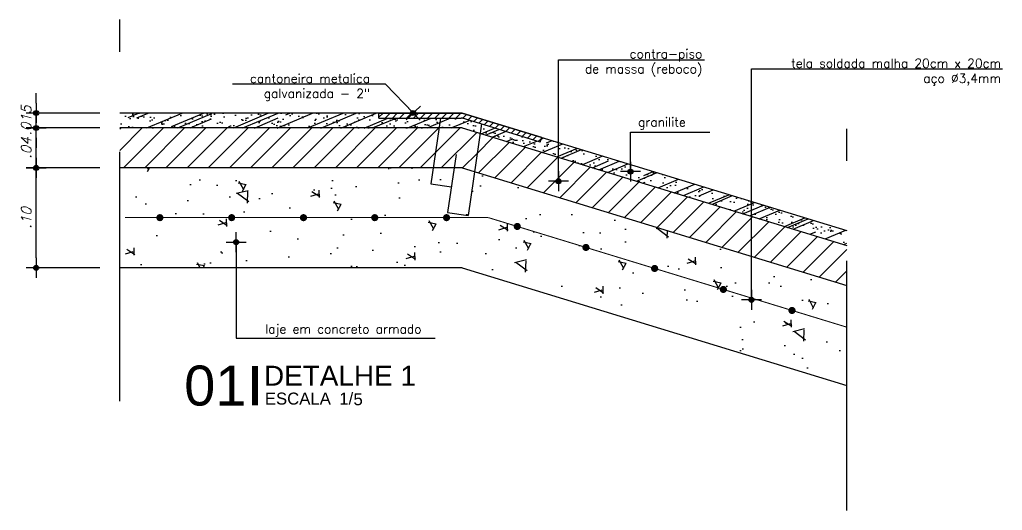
# Model space of a CAD drawing. Header units: millimetres. Extents: x 482 to 600, y -218 to -108.
# Drawn here: x 551.783 to 552.767, y -206.298 to -205.806 of the extents above; entities that cross this region are included whole.
import ezdxf
from ezdxf.enums import TextEntityAlignment as Align

# ---------------------------------------------------------------- set-up
doc = ezdxf.new("R2010")
doc.units = ezdxf.units.MM
doc.header["$LTSCALE"] = 2.5
for name, pattern in [('DASHDOT', [1, 0.5, -0.25, 0, -0.25]), ('HIDDEN', [0.375, 0.25, -0.125]), ('TPP2', [1.6, 1, -0.2, 0, -0.2, 0, -0.2]), ('TT3', [0.25, 0.125, -0.125])]:
    doc.linetypes.add(name, pattern=pattern)
for name, color, linetype in [('AN_INDICAÇAO', 2, 'Continuous'), ('ARQ_VISTA3', 3, 'Continuous'), ('COTAS', 1, 'Continuous'), ('DET', 2, 'DASHDOT'), ('HACHURA', 254, 'Continuous'), ('Hatch', 9, 'Continuous'), ('INDCORTE', 4, 'Continuous'), ('PAREDE', 4, 'Continuous'), ('Projecao', 8, 'HIDDEN'), ('TXAMB', 2, 'Continuous')]:
    doc.layers.add(name, color=color, linetype=linetype)
doc.styles.add('AMB05', font='ROMANS.SHX', dxfattribs={"height": 0.12})
doc.styles.add('ARIAL', font='arial.ttf')
doc.styles.add('ARIAL 02', font='sanss___.ttf', dxfattribs={"height": 2})
doc.styles.add('ROMANS', font='romans', dxfattribs={"oblique": 15})
doc.dimstyles.new('Cota5', dxfattribs={"dimtxt": 0.01, "dimasz": 0.01, "dimexe": 0.01, "dimexo": 0.02, "dimgap": 0.005, "dimtad": 1, "dimzin": 4, "dimdsep": 46, "dimtxsty": 'ROMANS', "dimblk": 'bola', "dimcen": 0, "dimclrd": 256, "dimclre": 8, "dimclrt": 2, "dimadec": 0, "dimazin": 0, "dimtfac": 1, "dimtix": 1, "dimtmove": 2, "dimatfit": 3, "dimldrblk": 'bola', "dimfxl": 1, "dimtolj": 1, "dimtzin": 0, "dimarcsym": 0})
pattern_1 = [(146.835654, (0, 0), (-0.002929085, 0.091393367), [0.009525, -0.104775]), (91.835654, (0, 0), (-0.092751938, -0.02886611), [0.00762, -0.08382]), (197.286654, (-0.00024, 0.00762), (-0.095680631, 0.062527635), [0.008095, -0.089045]), (143.019854, (-0.02522, -0.00302), (0.004739575, 0.137078034), [0.0142875, -0.1571625]), (193.471254, (-0.02482, 0.0084), (-0.136961527, 0.103133817), [0.0121425, -0.1335675]), (88.019654, (-0.02522, -0.00302), (-0.13696133, 0.103134027), [0.01143, -0.12573]), (117.835654, (-0.020426, 0.01034), (0.041746548, 0.081354488), [0.009525, -0.104775]), (62.835654, (-0.02043, 0.01034), (-0.095117241, 0.019720163), [0.00762, -0.08382]), (168.287054, (-0.01695, 0.01712), (-0.053370872, 0.10107442), [0.008095, -0.089045]), (134.3356536, (0, 0), (-0.042160801, -0.003498624), [0, -0.082804, 0, -0.08509, 0, -0.0841375]), (104.335654, (0, 0), (-0.053710727, 0.027210504), [0, -0.048514, 0, -0.080899, 0, -0.0320675]), (64.3356536, (0.00337, -0.02812), (-0.00522511, 0.0676543068), [0, -0.03175, 0, -0.09906, 0, -0.131445]), (54.335654, (0.00488, -0.04073), (-0.021438179, 0.072024959), [0, -0.041275, 0, -0.065786, 0, -0.093345])]
pattern_2 = [(45, (0, 0), (-0.0106066017, 0.0106066017), [])]

# ---------------------------------------------------------------- blocks, each defined once
blk = doc.blocks.new('bola')
blk.add_hatch(color=0).paths.add_polyline_path([(-0.25, 0, 1), (0.25, 0, 1)])
at = {"color": 0}
for p, q in [((0, 1), (0, 0.25)), ((-1, 0), (-0.25, 0)), ((0.25, 0), (1, 0)), ((0, -0.25), (0, -1))]:
    blk.add_line(p, q, dxfattribs=at)
blk.add_circle((0, 0), 0.25, dxfattribs=at)
blk = doc.blocks.new('*D111')
at = {"layer": 'COTAS', "color": 8, "lineweight": -2}
for p, q in [((551.86328, -205.95467), (551.78959, -205.95467)), ((551.86328, -206.05467), (551.78959, -206.05467))]:
    blk.add_line(p, q, dxfattribs=at)
at = {"layer": 'COTAS', "lineweight": -2}
blk.add_line((551.79959, -206.04467), (551.79959, -205.96467), dxfattribs=at)
at = {"layer": 'DEFPOINTS', "color": 0}
for p in [(551.79959, -205.95467), (551.88328, -205.95467), (551.88328, -206.05467)]:
    blk.add_point(p, dxfattribs=at)
at = {"layer": 'COTAS', "lineweight": -2, "xscale": 0.01, "yscale": 0.01, "zscale": 0.01}
for p, rotation in [((551.79959, -205.95467), 90), ((551.79959, -206.05467), 270)]:
    blk.add_blockref('bola', p, dxfattribs=dict(at, rotation=rotation))
at = {"layer": 'COTAS', "color": 2, "insert": (551.78959, -206.00467), "char_height": 0.01, "attachment_point": 5, "rotation": 90, "style": 'ROMANS'}
blk.add_mtext('\\A1;.10', dxfattribs=at)
blk = doc.blocks.new('*D112')
at = {"layer": 'COTAS', "color": 8, "lineweight": -2}
for p, q in [((551.86328, -205.91467), (551.78959, -205.91467)), ((551.86328, -205.95467), (551.78959, -205.95467))]:
    blk.add_line(p, q, dxfattribs=at)
at = {"layer": 'COTAS', "lineweight": -2}
blk.add_line((551.79959, -205.94467), (551.79959, -205.92467), dxfattribs=at)
at = {"layer": 'DEFPOINTS', "color": 0}
for p in [(551.79959, -205.91467), (551.88328, -205.91467), (551.88328, -205.95467)]:
    blk.add_point(p, dxfattribs=at)
at = {"layer": 'COTAS', "lineweight": -2, "xscale": 0.01, "yscale": 0.01, "zscale": 0.01}
for p, rotation in [((551.79959, -205.91467), 90), ((551.79959, -205.95467), 270)]:
    blk.add_blockref('bola', p, dxfattribs=dict(at, rotation=rotation))
at = {"layer": 'COTAS', "color": 2, "insert": (551.78959, -205.93467), "char_height": 0.01, "attachment_point": 5, "rotation": 90, "style": 'ROMANS'}
blk.add_mtext('\\A1;.04', dxfattribs=at)
blk = doc.blocks.new('*D113')
at = {"layer": 'COTAS', "lineweight": -2}
for p, q in [((551.79959, -205.88967), (551.79959, -205.87967)), ((551.79959, -205.91467), (551.79959, -205.89967)), ((551.79959, -205.92467), (551.79959, -205.93467))]:
    blk.add_line(p, q, dxfattribs=at)
at = {"layer": 'COTAS', "color": 8, "lineweight": -2}
for p, q in [((551.86328, -205.89967), (551.78959, -205.89967)), ((551.86328, -205.91467), (551.78959, -205.91467))]:
    blk.add_line(p, q, dxfattribs=at)
at = {"layer": 'DEFPOINTS', "color": 0}
for p in [(551.79959, -205.89967), (551.88328, -205.89967), (551.88328, -205.91467)]:
    blk.add_point(p, dxfattribs=at)
at = {"layer": 'COTAS', "lineweight": -2, "xscale": 0.01, "yscale": 0.01, "zscale": 0.01}
for p, rotation in [((551.79959, -205.89967), 270), ((551.79959, -205.91467), 90)]:
    blk.add_blockref('bola', p, dxfattribs=dict(at, rotation=rotation))
at = {"layer": 'COTAS', "color": 2, "insert": (551.78959, -205.90717), "char_height": 0.01, "attachment_point": 5, "rotation": 90, "style": 'ROMANS'}
blk.add_mtext('\\A1;.015', dxfattribs=at)
blk = doc.blocks.new('IND_INDICAÇÃO')
at = {"color": 8}
blk.add_lwpolyline([(0.01665, 0.00794, 0.0012, 0.0012, 0), (0.01665, 0.00006, 0.0008, 0.0008, 0)], format="xyseb", dxfattribs=at)
at = {"style": 'ARIAL 02'}
for s, p in [('ESCALA', (0.01862, 0.00019)), ('1/', (0.03353, 0.00019))]:
    blk.add_text(s, height=0.0024, dxfattribs=at).set_placement(p)
at = {"style": 'ARIAL', "flags": 4}
blk.add_attdef('NUMERO', text='', height=0.008, dxfattribs=at).set_placement((0.01491, 0.004), align=Align.MIDDLE_RIGHT)
for tag, height, p in [('NOME.DO.DESENHO', 0.004, (0.01845, 0.00597)), ('ESCALA', 0.0024, (0.03637, 0.00126))]:
    blk.add_attdef(tag, text='', height=height, dxfattribs=at).set_placement(p, align=Align.MIDDLE_LEFT)

msp = doc.modelspace()

# ---------------------------------------------------------------- hatches: boundary and pattern name
for points in [[(551.92708, -206.00447, 1), (551.91988, -206.00447, 1)], [(551.99894, -206.00447, 1), (551.99174, -206.00447, 1)], [(552.07086, -206.00447, 1), (552.06366, -206.00447, 1)], [(552.14221, -206.00447, 1), (552.13501, -206.00447, 1)], [(552.21413, -206.00447, 1), (552.20693, -206.00447, 1)], [(552.28477, -206.01433, 1), (552.27789, -206.01222, 1)], [(552.35355, -206.03536, 1), (552.34667, -206.03325, 1)], [(552.42233, -206.05638, 1), (552.41545, -206.05428, 1)], [(552.49111, -206.07741, 1), (552.48422, -206.07531, 1)], [(552.55989, -206.09844, 1), (552.553, -206.09633, 1)]]:
    msp.add_hatch(color=1).paths.add_polyline_path(points)
at = {"layer": 'COTAS'}
h = msp.add_hatch(dxfattribs=at)
h.set_pattern_fill('_USER', color=256, scale=0.015, angle=45, style=0, pattern_type=0)
h.set_pattern_definition(pattern_2)
h.paths.add_polyline_path([(552.2029, -205.91467), (551.88328, -205.91467), (551.88328, -205.95467), (552.19708, -205.95467)])
h = msp.add_hatch(dxfattribs=at)
h.set_pattern_fill('_USER', color=256, scale=0.015, angle=45, style=0, pattern_type=0)
h.set_pattern_definition(pattern_2)
h.paths.add_polyline_path([(552.2442, -205.92019), (552.22614, -205.91467), (552.2029, -205.91467), (552.19708, -205.95467), (552.22614, -205.95467), (552.23863, -205.95849)])
h = msp.add_hatch(dxfattribs=at)
h.set_pattern_fill('_USER', color=256, scale=0.015, angle=45, style=0, pattern_type=0)
h.set_pattern_definition(pattern_2)
h.paths.add_polyline_path([(552.2442, -205.92019), (552.23863, -205.95849), (552.61144, -206.07247), (552.61144, -206.03247)])
h = msp.add_hatch(dxfattribs=at)
h.set_pattern_fill('AR-CONC', color=256, scale=0.0005, angle=96.83565, style=0)
h.set_pattern_definition(pattern_1)
h.paths.add_polyline_path([(552.21813, -205.95467), (552.19708, -205.95467), (552.19479, -205.97045), (552.2154, -205.97345)], flags=17)
h = msp.add_hatch(dxfattribs=at)
h.set_pattern_fill('AR-CONC', color=256, scale=0.0005, angle=96.83565, style=0)
h.set_pattern_definition(pattern_1)
h.paths.add_polyline_path([(552.23863, -205.95849), (552.22614, -205.95467), (552.21813, -205.95467), (552.21162, -205.99942), (552.23224, -206.00242)], flags=17)
at = {"layer": 'HACHURA'}
h = msp.add_hatch(dxfattribs=at)
h.set_pattern_fill('AR-SAND', color=256, scale=0.0003, angle=23, style=0)
h.paths.add_polyline_path([(552.20436, -205.90467), (552.1428, -205.90467), (552.1428, -205.89967), (551.88328, -205.89967), (551.88328, -205.91467), (552.2029, -205.91467)])
h = msp.add_hatch(dxfattribs=at)
h.set_pattern_fill('AR-RROOF', color=256, scale=0.001, angle=23, style=0)
h.paths.add_polyline_path([(552.20436, -205.90467), (552.1428, -205.90467), (552.1428, -205.89967), (551.88328, -205.89967), (551.88328, -205.91467), (552.2029, -205.91467)])
h = msp.add_hatch(dxfattribs=at)
h.set_pattern_fill('_USER', color=256, scale=0.005, angle=45, style=0, pattern_type=0)
h.set_pattern_definition([(45, (0, 0), (-0.003535533906, 0.003535533906), [])])
h.paths.add_polyline_path([(552.22614, -205.89967), (552.1428, -205.89967), (552.1428, -205.90467), (552.22539, -205.90467), (552.30441, -205.92883), (552.30583, -205.92403)])
h = msp.add_hatch(dxfattribs=at)
h.set_pattern_fill('AR-SAND', color=256, scale=0.0003, angle=23, style=0)
h.paths.add_polyline_path([(552.24556, -205.91084), (552.22539, -205.90467), (552.20436, -205.90467), (552.2029, -205.91467), (552.22614, -205.91467), (552.2442, -205.92019)])
h = msp.add_hatch(dxfattribs=at)
h.set_pattern_fill('AR-RROOF', color=256, scale=0.001, angle=23, style=0)
h.paths.add_polyline_path([(552.22539, -205.90467), (552.20436, -205.90467), (552.2029, -205.91467), (552.22614, -205.91467), (552.2442, -205.92019), (552.24556, -205.91084)])
h = msp.add_hatch(dxfattribs=at)
h.set_pattern_fill('AR-SAND', color=256, scale=0.0003, angle=23, style=0)
h.paths.add_polyline_path([(552.30583, -205.92403), (552.30441, -205.92883), (552.24556, -205.91084), (552.2442, -205.92019), (552.61144, -206.03247), (552.61144, -206.01747)])
h = msp.add_hatch(dxfattribs=at)
h.set_pattern_fill('AR-RROOF', color=256, scale=0.001, angle=23, style=0)
h.paths.add_polyline_path([(552.30583, -205.92403), (552.30441, -205.92883), (552.24556, -205.91084), (552.2442, -205.92019), (552.61144, -206.03247), (552.61144, -206.01747)])
at = {"layer": 'Hatch'}
h = msp.add_hatch(dxfattribs=at)
h.set_pattern_fill('AR-CONC', scale=0.0005, angle=96.83565, style=0)
h.set_pattern_definition(pattern_1)
h.paths.add_polyline_path([(552.23863, -205.95849), (552.23224, -206.00242), (552.21162, -205.99942), (552.2154, -205.97345), (552.19479, -205.97045), (552.19708, -205.95467), (551.88328, -205.95467), (551.88328, -206.05467), (552.22614, -206.05467), (552.61144, -206.17247), (552.61144, -206.07247)])

# ---------------------------------------------------------------- linework, layer by layer
at = {"color": 8, "linetype": 'TT3', "ltscale": 0.05}
msp.add_line((552.21162, -205.99942), (552.23224, -206.00242), dxfattribs=at)
at = {"layer": 'ARQ_VISTA3'}
for p, q in [((552.22614, -205.89967), (551.88328, -205.89967)), ((552.22614, -205.89967), (552.61144, -206.01747)), ((552.22614, -205.91467), (551.88328, -205.91467)), ((552.22614, -205.91467), (552.61144, -206.03247)), ((552.22614, -205.95467), (551.88328, -205.95467)), ((552.22614, -205.95467), (552.61144, -206.07247)), ((552.22614, -206.05467), (551.88328, -206.05467)), ((552.22614, -206.05467), (552.61144, -206.17247))]:
    msp.add_line(p, q, dxfattribs=at)
at = {"layer": 'DET', "const_width": 0.001}
for points in [[(552.25252, -206.00447), (551.88845, -206.00447)], [(552.61144, -206.1142), (552.25252, -206.00447)]]:
    msp.add_lwpolyline(points, dxfattribs=at)
at = {"layer": 'INDCORTE', "linetype": 'TPP2', "ltscale": 0.1}
for p, q in [((551.88328, -206.18842), (551.88328, -205.80617)), ((552.61144, -206.29761), (552.61144, -205.91535))]:
    msp.add_line(p, q, dxfattribs=at)
at = {"layer": 'PAREDE', "color": 2}
for p, q in [((552.1428, -205.89967), (552.22614, -205.89967)), ((552.1428, -205.90467), (552.1428, -205.89967)), ((552.30583, -205.92403), (552.22614, -205.89967)), ((552.1428, -205.90467), (552.22541, -205.90467)), ((552.30441, -205.92883), (552.22537, -205.90466)), ((552.30441, -205.92883), (552.30583, -205.92403))]:
    msp.add_line(p, q, dxfattribs=at)
at = {"layer": 'Projecao', "color": 8, "linetype": 'TT3', "ltscale": 0.05}
for p, q in [((552.20436, -205.90467), (552.19479, -205.97045)), ((552.24559, -205.91067), (552.23224, -206.00242)), ((552.22009, -205.94126), (552.21162, -205.99942)), ((552.19479, -205.97045), (552.2154, -205.97345))]:
    msp.add_line(p, q, dxfattribs=at)

# ---------------------------------------------------------------- block references
at = {"layer": 'AN_INDICAÇAO'}
ref = msp.add_blockref('IND_INDICAÇÃO', (551.93544, -206.19262), dxfattribs=dict(at, xscale=5, yscale=5, zscale=5))
ref.add_attrib('NUMERO', '01', dxfattribs={"layer": '0', "height": 0.04, "style": 'ARIAL'}).set_placement((552.00998, -206.17262), align=Align.MIDDLE_RIGHT)
ref.add_attrib('NOME.DO.DESENHO', 'DETALHE 1', dxfattribs={"layer": '0', "height": 0.02, "style": 'ARIAL'}).set_placement((552.02771, -206.16277), align=Align.MIDDLE_LEFT)
ref.add_attrib('ESCALA', '5', dxfattribs={"layer": '0', "height": 0.012, "style": 'ARIAL'}).set_placement((552.1173, -206.1863), align=Align.MIDDLE_LEFT)

# ---------------------------------------------------------------- texts
at = {"layer": 'TXAMB', "char_height": 0.009, "attachment_point": 9, "style": 'AMB05'}
for s, insert in [('contra-piso^Jde massa (reboco)', (552.4667, -205.86294)), ('tela soldada malha 20cm x 20cm^Jaço %%C3,4mm', (552.76579, -205.87212)), ('cantoneira metalica ^Jgalvanizada - 2"', (552.13397, -205.88761)), ('granilite', (552.4501, -205.91625)), ('laje em concreto armado', (552.18545, -206.12345))]:
    msp.add_mtext(s, dxfattribs=dict(at, insert=insert))

# ---------------------------------------------------------------- dimensions: what is measured, and where the dimension line sits
at = {"layer": 'COTAS'}
dim = msp.add_linear_dim(base=(551.79959, -205.89967), p1=(551.88328, -205.91467), p2=(551.88328, -205.89967), angle=90, text='.015', dimstyle='Cota5', dxfattribs=at)
dim.commit()
dim.dimension.update_dxf_attribs({"geometry": '*D113', "text_midpoint": (551.78959, -205.90717)})
for base, p1, p2, picture, middle in [((551.79959, -205.91467), (551.88328, -205.95467), (551.88328, -205.91467), '*D112', (551.78959, -205.93467)), ((551.79959, -205.95467), (551.88328, -206.05467), (551.88328, -205.95467), '*D111', (551.78959, -206.00467))]:
    dim = msp.add_linear_dim(base=base, p1=p1, p2=p2, angle=90, dimstyle='Cota5', dxfattribs=at)
    dim.commit()
    dim.dimension.update_dxf_attribs({"geometry": picture, "text_midpoint": middle})

# ---------------------------------------------------------------- leaders
for points in [[(552.32264, -205.96805), (552.32264, -205.84639), (552.46888, -205.84639)], [(552.51593, -206.08677), (552.51593, -205.85557), (552.76708, -205.85557)], [(552.17717, -205.89964), (552.14947, -205.87079), (551.99619, -205.87079)], [(552.39485, -205.9584), (552.39485, -205.91889), (552.47422, -205.91889)], [(551.99973, -206.02904), (551.99973, -206.12521), (552.19908, -206.12521)]]:
    msp.add_leader(points, dimstyle='Cota5', override={"dimgap": 0.005, "dimtad": 0}, dxfattribs=at)

doc.saveas('drawing.dxf')
